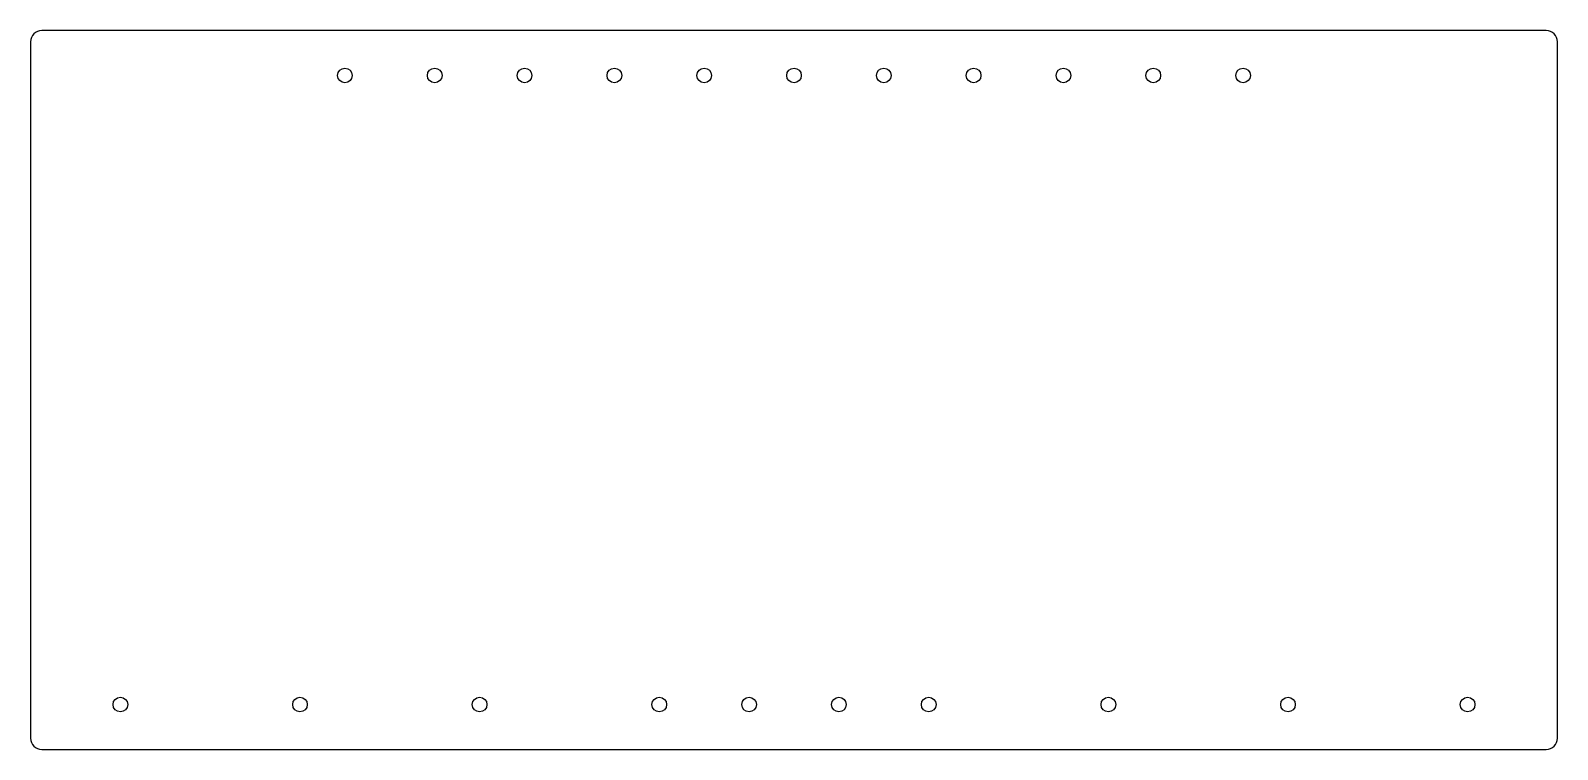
# Model space of a CAD drawing. Header units: inches. Extents: x -8.5 to 8.5, y -4 to 4.
import ezdxf

# ---------------------------------------------------------------- set-up
doc = ezdxf.new("R2010")
doc.units = ezdxf.units.IN
doc.header["$MEASUREMENT"] = 0

msp = doc.modelspace()

# ---------------------------------------------------------------- linework, layer by layer
msp.add_lwpolyline([(8.5, 3.875, 0.414214), (8.375, 4), (-8.375, 4, 0.414214), (-8.5, 3.875), (-8.5, -3.875, 0.414214), (-8.375, -4), (8.375, -4, 0.414214), (8.5, -3.875)], format="xyb", close=True)
for centre in [(-5, 3.5), (-4, 3.5), (-3, 3.5), (-2, 3.5), (-1, 3.5), (0, 3.5), (1, 3.5), (2, 3.5), (3, 3.5), (4, 3.5), (5, 3.5), (-7.5, -3.5), (-5.5, -3.5), (-3.5, -3.5), (-1.5, -3.5), (-0.5, -3.5), (0.5, -3.5), (1.5, -3.5), (3.5, -3.5), (5.5, -3.5), (7.5, -3.5)]:
    msp.add_circle(centre, 0.0815)

doc.saveas('drawing.dxf')
